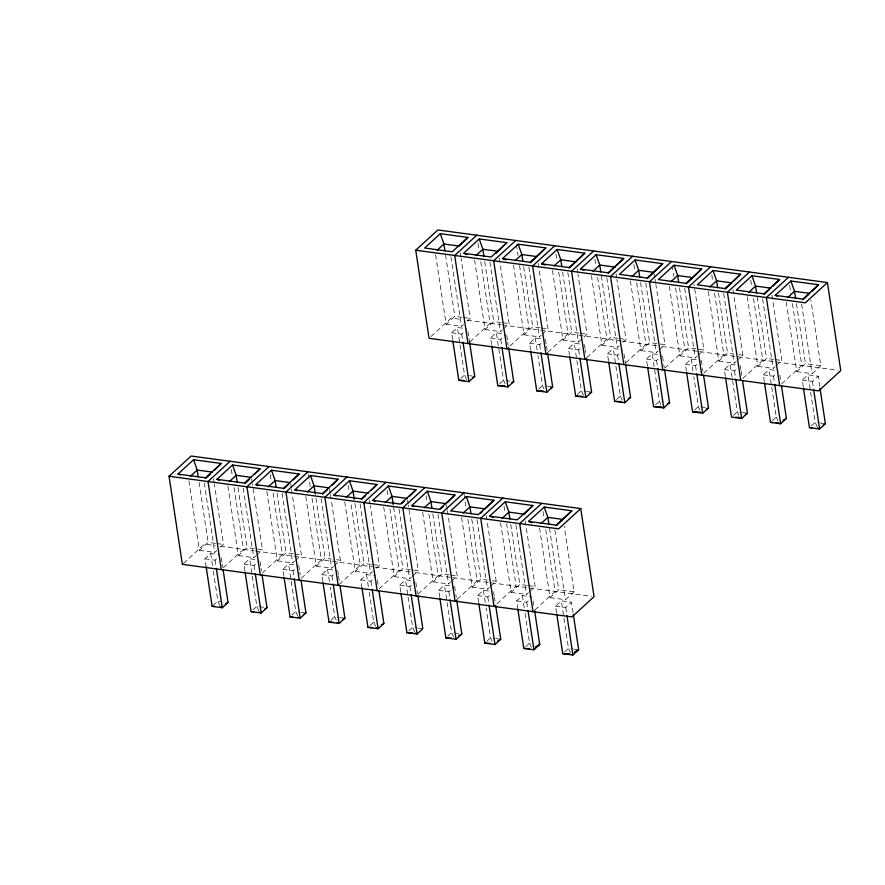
<?xml version="1.0" encoding="UTF-8"?>
<svg xmlns="http://www.w3.org/2000/svg" width="885" height="885" viewBox="0 0 885 885"><rect width="100%" height="100%" fill="white"/><g stroke="black" fill="none" stroke-linecap="round" stroke-linejoin="round"><path stroke-width="0.66" stroke-dasharray="4.42 3.32" d="M183.361 563.435L204.468 544.109L215.21 545.558M431.061 336.466L451.162 318.058L461.904 319.507M188.914 480.765L199.446 550.348L208.141 542.372L215.807 543.412M435.608 254.714L446.14 324.297L454.835 316.321L462.512 317.361M206.161 566.964L204.922 558.811L210.696 553.534L219.591 554.729M452.644 339.552L451.615 332.771L457.39 327.483L466.284 328.678M199.446 550.348L214.778 552.417L216.714 550.647M220.575 547.107L223.485 544.441L214.402 484.405M446.14 324.297L461.472 326.366L463.408 324.596M467.28 321.056L470.178 318.39L461.096 258.365M204.922 558.811L215.088 560.183L219.9 555.78M451.615 332.771L461.782 334.143L466.594 329.74M223.33 567.772L243.419 549.364L233.994 487.027M470.023 341.721L490.113 323.313L480.688 260.975M227.876 486.02L238.397 555.603L247.103 547.627L262.436 549.707L252.535 484.206M474.57 259.969L485.091 329.552L493.797 321.587L501.463 322.616M244.913 570.858L243.884 564.077L249.647 558.789L258.542 559.995M491.606 344.818L490.578 338.026L496.352 332.738L505.247 333.944M238.397 555.603L253.741 557.672L255.677 555.902M256.639 555.017L262.436 549.707M485.091 329.552L500.434 331.621L502.37 329.851M503.333 328.966L509.129 323.656L500.058 263.619M243.884 564.077L254.05 565.449L258.851 561.046M490.578 338.026L500.744 339.397L505.556 334.995M213.075 605.462L217.876 601.059L221.692 601.568M460.731 378.526L464.57 375.008L468.386 375.517M262.292 573.026L282.381 554.618L272.956 492.281M509.992 346.057L529.075 328.567L519.44 264.88M266.839 491.275L277.359 560.858L286.065 552.893L293.731 553.922M513.532 265.223L524.053 334.818L532.759 326.842L540.425 327.87M283.875 576.124L282.846 569.332L288.61 564.044L297.504 565.249M530.569 350.073L529.54 343.28L535.303 337.993L544.198 339.198M277.359 560.858L292.692 562.937L294.628 561.156M295.601 560.271L301.398 554.961L292.315 494.925M524.053 334.818L539.396 336.886L541.321 335.116M542.295 334.231L548.092 328.91L538.191 263.42M282.846 569.332L293.012 570.703L294.937 568.944M529.54 343.28L539.706 344.652L541.631 342.893M252.988 609.842L256.838 606.313L267.005 607.685M499.693 383.791L503.532 380.262L509.893 381.125M301.243 578.292L321.344 559.873L311.708 496.186M547.948 352.241L568.037 333.833L558.612 271.485M305.79 496.529L316.321 566.123L325.016 558.147L331.41 559.01M552.494 270.489L563.015 340.072L571.71 332.096L579.387 333.136M322.826 581.379L321.797 574.586L327.572 569.309L336.466 570.504M569.52 355.327L568.502 348.535L574.265 343.258L583.16 344.453M316.321 566.123L331.654 568.192L333.59 566.422M334.552 565.537L340.36 560.216L331.278 500.18M563.015 340.072L578.347 342.141L587.054 334.165L577.971 274.129M321.797 574.586L331.963 575.958L333.888 574.199M568.502 348.535L578.668 349.907L580.582 348.148M291.95 615.097L295.8 611.568L299.606 612.088M538.644 389.046L542.494 385.517L546.31 386.037M339.198 584.465L360.295 565.139L350.869 502.802M586.899 357.496L606.999 339.088L597.563 276.751M344.752 501.795L355.272 571.378L363.978 563.402L371.645 564.442M591.445 275.744L601.977 345.327L610.672 337.351L618.338 338.391M361.998 587.994L360.759 579.852L366.534 574.564L375.428 575.759M608.482 360.582L607.453 353.801L613.228 348.513L622.122 349.719M355.272 571.378L370.616 573.447L372.552 571.677M376.413 568.137L379.322 565.471L370.24 505.435M601.977 345.327L617.31 347.396L619.246 345.626M623.106 342.086L626.016 339.431L616.933 279.394M360.759 579.852L370.926 581.224L375.738 576.81M607.453 353.801L617.619 355.173L622.432 350.77M330.913 620.352L334.762 616.834L338.568 617.343M577.606 394.301L581.456 390.783L585.262 391.292M379.167 588.802L399.257 570.394L389.831 508.056M625.861 362.75L645.95 344.342L636.525 282.005M383.714 507.05L394.234 576.633L402.94 568.657L418.273 570.736L408.372 505.235M630.408 280.999L640.928 350.582L649.634 342.617L664.967 344.685L655.896 284.649M400.75 591.899L399.721 585.107L405.485 579.819L414.379 581.025M647.444 365.848L646.415 359.056L652.179 353.768L661.084 354.974M394.234 576.633L409.578 578.702L411.503 576.931M412.476 576.047L418.273 570.736M640.928 350.582L656.272 352.661L658.208 350.88M659.17 349.995L664.967 344.685M399.721 585.107L409.888 586.478L414.689 582.076M646.415 359.056L656.582 360.427L661.394 356.024M369.875 625.606L373.713 622.089L369.2 592.209M616.568 399.566L620.407 396.037L613.228 348.513M418.129 594.056L438.219 575.648L428.794 513.311M664.823 368.016L684.913 349.597L675.277 285.91M422.676 512.304L433.196 581.887L441.892 573.922L449.569 574.951M669.37 286.264L679.89 355.847L688.596 347.871L703.929 349.94L694.028 284.45M439.701 597.154L438.683 590.361L444.447 585.073L453.341 586.279M686.406 371.103L685.377 364.31L691.141 359.033L700.035 360.228M433.196 581.887L448.529 583.967L450.465 582.186M451.438 581.301L457.235 575.991L448.153 515.955M679.89 355.847L695.234 357.916L697.159 356.146M698.132 355.261L703.929 349.94M438.683 590.361L448.85 591.733L453.651 587.33M685.377 364.31L695.544 365.682L700.345 361.279M408.826 630.872L412.675 627.343L416.492 627.863M655.531 404.821L659.369 401.292L663.186 401.812M457.08 599.322L477.181 580.914L467.545 517.216M703.785 373.271L723.875 354.863L714.449 292.526M461.627 517.57L472.159 587.153L480.854 579.177L487.248 580.04M708.321 291.519L718.852 361.102L727.547 353.126L733.942 353.989M478.663 602.408L477.634 595.616L483.409 590.339L492.303 591.534M725.357 376.357L724.339 369.576L730.103 364.288L738.997 365.483M472.159 587.153L487.491 589.222L489.427 587.452M490.39 586.567L496.197 581.246L487.115 521.21M718.852 361.102L734.185 363.171L736.121 361.401M737.083 360.516L742.891 355.195L733.809 295.17M477.634 595.616L487.801 596.988L489.726 595.229M724.339 369.576L734.506 370.948L736.42 369.178M447.788 636.127L451.638 632.598L460.532 633.804M694.482 410.076L698.331 406.558L707.226 407.753M497.049 603.658L516.132 586.169L506.707 523.832M742.736 378.526L762.837 360.118L753.4 297.78M500.589 522.825L511.11 592.408L519.816 584.432L527.482 585.472M747.283 296.774L757.814 366.357L766.51 358.392L774.176 359.421M517.825 609.024L516.597 600.882L522.36 595.594L531.265 596.789M764.319 381.623L763.29 374.831L769.065 369.543L777.959 370.749M511.11 592.408L526.453 594.477L528.389 592.707M529.352 591.822L535.148 586.501L526.077 526.475M757.814 366.357L773.147 368.425L775.083 366.655M776.045 365.77L781.853 360.46L772.771 300.424M516.597 600.882L526.763 602.254L531.575 597.851M763.29 374.831L773.457 376.202L778.269 371.8M486.75 641.382L490.589 637.864L494.405 638.373M733.444 415.33L737.293 411.813L741.099 412.322M535.005 609.831L555.094 591.423L545.669 529.086M781.698 383.791L801.788 365.372L792.363 303.035M539.551 528.079L550.072 597.663L558.778 589.698L574.111 591.766L564.21 526.265M786.245 302.028L796.765 371.623L805.472 363.647L820.804 365.715L810.903 300.225M556.588 612.929L555.559 606.136L561.322 600.849L571.489 602.22L573.137 613.084M803.281 386.878L802.253 380.085L808.016 374.798L818.183 376.169L819.831 387.033M550.072 597.663L565.415 599.731L574.111 591.766M796.765 371.623L812.109 373.691L820.804 365.715M555.559 606.136L565.725 607.508L571.489 602.22M802.253 380.085L812.419 381.457L818.183 376.169M525.712 646.636L529.551 643.118L525.037 613.25M772.406 420.596L776.245 417.067L769.065 369.543M564.663 651.902L568.513 648.373L572.329 648.893M811.357 425.851L815.207 422.322L819.023 422.842M463.784 317.538L470.178 318.39M502.746 322.793L509.129 323.656M541.708 328.047L548.092 328.91M580.66 333.302L587.054 334.165M619.622 338.568L626.016 339.431M739.052 354.686L742.891 355.195M775.459 359.598L781.853 360.46M467.28 320.237L500.866 324.762M502.204 324.95L620.429 340.902M621.768 341.079L656.703 345.792M662.08 346.522L698.342 351.411M699.692 351.599L838.062 370.273M469.658 375.694L472.203 376.036M547.572 386.214L552.66 386.9M586.534 391.469L591.622 392.155M742.371 412.498L747.46 413.184M820.295 423.008L824.101 423.528M217.09 543.578L223.485 544.441M295.004 554.098L301.398 554.961M336.521 559.696L340.36 560.216M372.928 564.608L379.322 565.471M450.841 575.128L457.235 575.991M492.359 580.726L496.197 581.246M528.765 585.638L535.148 586.501M220.586 546.277L254.172 550.813M255.511 550.99L373.735 566.953M375.074 567.13L410.009 571.843M415.375 572.573L451.649 577.462M452.998 577.651L591.368 596.324M300.878 612.254L305.967 612.94M339.84 617.52L344.929 618.206M417.753 628.029L422.842 628.715M495.677 638.55L500.755 639.236M573.591 649.059L578.679 649.745M817.209 426.847L815.207 422.322L808.016 374.798M776.245 417.067L778.247 421.581M738.787 415.198L737.293 411.813L730.103 364.288M699.825 409.943L698.331 406.558L693.807 376.678M660.874 404.677L659.369 401.292L652.179 353.768M620.407 396.037L622.409 400.551M583.447 395.296L581.456 390.783L574.265 343.258M543.987 388.913L542.494 385.517L537.98 355.648M505.036 383.647L503.532 380.262L496.352 332.738M466.572 379.521L464.57 375.008L457.39 327.483M570.504 652.887L568.513 648.373L561.322 600.849M529.551 643.118L531.553 647.632M492.093 641.249L490.589 637.864L486.075 607.984M453.629 637.123L451.638 632.598L444.447 585.073M414.678 631.857L412.675 627.343L405.485 579.819M373.713 622.089L375.716 626.602M336.256 620.219L334.762 616.834L330.238 586.954M297.791 616.093L295.8 611.568L288.61 564.044M258.84 610.827L256.838 606.313L249.647 558.789M219.878 605.572L217.876 601.059L213.362 571.179M801.578 304.097L812.109 373.691M812.419 381.457L813.448 388.249M796.389 303.61L805.472 363.647M789.697 285.424L790.924 293.555M771.941 294.959L772.561 299.053M779.84 374.986L780.869 381.778M762.627 298.842L773.147 368.425M773.457 376.202L774.486 382.995M757.228 296.984L766.51 358.392M750.734 280.158L751.763 286.939M732.99 289.705L733.599 293.798M740.269 365.66L740.889 369.731M741.088 371.092L741.707 375.163M723.664 293.588L734.185 363.171M734.506 370.948L735.524 377.729M718.476 293.09L727.547 353.126M711.783 274.903L712.602 280.324M701.307 360.405L702.336 367.187M702.546 368.547L702.956 371.269M684.702 288.333L695.234 357.916M695.544 365.682L696.572 372.474M691.141 359.033L692.988 371.246M679.514 287.835L688.596 347.871M672.202 265.577L673.85 276.419M654.236 273.731L654.856 277.824M655.066 279.195L655.685 283.288M662.555 356.5L663.584 363.292M663.783 364.653L664.204 367.363M645.751 283.067L656.272 352.661M656.582 360.427L657.61 367.22M640.552 282.58L649.634 342.617M633.859 264.383L634.888 271.164M616.104 273.93L616.723 278.023M624.002 353.956L624.832 359.387M625.031 360.748L625.441 363.458M606.789 277.813L617.31 347.396M617.619 355.173L618.648 361.954M601.391 275.954L610.672 337.351M594.908 259.128L595.926 265.909M577.153 268.675L577.772 272.768M584.432 344.63L585.051 348.701M585.25 350.062L585.66 352.772M567.827 272.558L578.347 342.141M578.668 349.907L579.686 356.699M562.639 272.06L571.71 332.096M555.946 253.873L556.765 259.294M545.47 339.364L546.299 344.796M546.499 346.157L547.118 350.228M528.865 267.303L539.396 336.886M539.706 344.652L540.735 351.445M535.303 337.993L537.151 350.217M523.677 266.805L532.759 326.842M516.364 244.548L518.013 255.389M554.884 530.148L565.415 599.731M565.725 607.508L566.754 614.301M549.485 528.29L558.778 589.698M543.003 511.464L544.032 518.245M499.228 258.166L499.848 262.259M506.718 335.47L507.536 340.902M507.747 342.263L508.156 344.973M489.914 262.037L500.434 331.621M500.744 339.397L501.773 346.19M525.247 521.011L525.867 525.104M484.714 261.551L493.797 321.587M533.146 601.037L533.766 605.108M478.022 243.353L479.05 250.134M515.933 524.894L526.453 594.477M526.763 602.254L527.792 609.035M522.36 595.594L524.219 607.818M510.733 524.396L519.816 584.432M504.041 506.209L504.859 511.63M460.266 252.9L460.886 256.993M467.966 331.565L468.784 336.997M468.995 338.358L469.603 342.429M450.952 256.783L461.472 326.366M461.782 334.143L462.811 340.924M486.285 515.756L486.905 519.849M445.553 254.924L454.835 316.321M493.576 591.711L494.184 595.782M494.394 597.143L495.014 601.214M476.971 519.639L487.491 589.222M487.801 596.988L488.83 603.78M483.409 590.339L485.257 602.552M471.771 519.141L480.854 579.177M464.061 494.173L466.107 507.724M446.505 505.036L447.124 509.129M447.334 510.501L447.954 514.594M454.613 586.445L455.642 593.238M455.841 594.598L456.262 597.309M438.009 514.373L448.529 583.967M448.85 591.733L449.868 598.525M432.82 513.886L441.892 573.922M426.127 495.7L427.145 502.47M407.542 499.782L408.162 503.875M415.861 582.551L416.89 589.344M417.089 590.693L417.499 593.415M399.047 509.118L409.578 578.702M409.888 586.478L410.917 593.271M393.648 507.26L402.94 568.657M387.165 490.434L388.194 497.215M369.41 499.981L370.03 504.074M377.309 580.007L378.138 585.439M360.095 503.864L370.616 573.447M370.926 581.224L371.954 588.005M366.534 574.564L368.381 586.777M354.896 503.366L363.978 563.402M348.203 485.179L349.022 490.6M329.629 489.272L330.249 493.365M330.448 494.726L331.067 498.819M337.738 570.681L338.358 574.752M338.557 576.113L339.375 581.533M321.133 498.609L331.654 568.192M331.963 575.958L332.992 582.75M327.572 569.309L329.419 581.522M315.945 498.111L325.016 558.147M308.434 474.504L310.27 486.695M290.667 484.006L291.287 488.1M291.497 489.471L292.116 493.565M298.776 565.415L299.595 570.847M299.805 572.208L300.214 574.918M282.171 493.343L292.692 562.937M293.012 570.703L294.041 577.496M276.983 492.856L286.065 552.893M270.29 474.659L271.319 481.44M251.705 478.752L252.325 482.845M260.024 561.521L260.843 566.953M261.053 568.303L261.462 571.024M243.209 488.089L253.741 557.672M254.05 565.449L255.079 572.23M238.021 487.602L247.103 547.627M231.328 469.404L232.357 476.185M213.573 478.951L214.192 483.044M221.272 557.616L222.091 563.048M222.301 564.409L222.71 567.119M204.258 482.834L214.778 552.417M215.088 560.183L216.117 566.975M210.696 553.534L212.544 565.747M199.059 482.336L208.141 542.372"/><path stroke-width="1.33" d="M214.469 470.2L221.206 463.463L193.594 459.735L177.929 474.083L180.286 474.957M467.899 237.412L452.235 251.76L424.634 248.032L440.287 233.684L467.899 237.412L459.238 246.085L443.905 244.006L437.135 250.212M254.393 474.493L260.168 468.718L232.556 464.99L216.891 479.338L219.237 480.223M496.264 253.11L506.862 242.667L479.25 238.939L463.585 253.298L491.197 257.015L506.862 242.667M293.344 479.758L299.119 473.973L271.518 470.245L255.853 484.604L258.199 485.478M530.392 262.801L545.824 247.922L518.212 244.205L502.547 258.553L506.076 259.869M332.306 485.013L338.081 479.227L310.469 475.51L294.816 489.859L297.161 490.733M569.354 268.055L584.775 253.187L557.174 249.459L541.509 263.807L545.027 265.124M371.269 490.268L377.043 484.493L349.431 480.765L333.767 495.113L336.123 495.987M608.305 273.31L623.737 258.442L596.125 254.714L580.471 269.062L583.989 270.379M409.268 496.496L416.005 489.748L388.393 486.02L372.729 500.368L375.074 501.253M655 271.407L662.699 263.697L635.087 259.969L619.423 274.328L647.035 278.045L662.699 263.697M447.257 502.713L454.956 495.003L427.355 491.275L411.691 505.634L414.036 506.508M693.962 276.662L701.661 268.952L674.049 265.234L658.385 279.583L685.997 283.311L701.661 268.952M486.219 507.968L493.918 500.257L466.306 496.54L450.653 510.888L478.254 514.616L493.918 500.257M733.875 280.954L740.612 274.217L713.011 270.489L697.347 284.837L724.948 288.565L740.612 274.217M493.133 517.459L489.604 516.143L505.269 501.795L532.881 505.523L524.219 514.196L508.875 512.116L502.116 518.322M772.837 286.22L779.574 279.472L751.962 275.744L736.298 290.092L763.91 293.82L779.574 279.472M556.411 525.646L571.843 510.778L544.231 507.05L528.566 521.409L532.084 522.714M811.799 291.475L818.536 284.727L790.924 280.999L775.26 295.358L777.605 296.232M169.035 476.274L191.138 456.018L580.737 508.598L594.056 596.678L571.953 616.933L182.365 564.353L169.035 476.274L558.634 528.843L580.737 508.598M415.74 250.223L437.832 229.967L827.431 282.547L840.75 370.638L818.647 390.882L429.059 338.313L415.74 250.223L805.328 302.792L827.431 282.547M190.441 476.263L197.2 470.057L212.544 472.125M221.206 463.463L205.541 477.812L177.929 474.083M205.774 478.331L210.608 473.906M230.1 461.273L207.997 481.528L221.316 569.619M476.794 235.222L454.691 255.477L468.021 343.568M229.392 481.517L236.162 475.322L251.506 477.391M476.097 255.466L482.856 249.271L498.2 251.34M260.168 468.718L244.503 483.066L216.891 479.338M244.736 483.586L249.57 479.161M269.062 466.528L246.959 486.783L260.279 574.874M515.756 240.488L493.653 260.732L506.972 348.823M268.354 486.772L275.124 480.577L290.457 482.646M515.048 260.732L521.818 254.526L537.162 256.595M299.119 473.973L283.466 488.321L255.853 484.604M545.824 247.922L530.159 262.281L502.547 258.553M283.698 488.841L288.532 484.416M308.013 471.793L285.921 492.038L299.241 580.129M554.718 245.742L532.615 265.998L545.934 354.077M307.316 492.038L314.087 485.832L329.419 487.901M554.01 265.987L560.78 259.781L576.113 261.849M338.081 479.227L322.417 493.587L294.816 489.859M584.775 253.187L569.11 267.536L541.509 263.807M322.649 494.107L327.483 489.67M346.975 477.048L324.872 497.304L338.203 585.383M593.669 250.997L571.566 271.252L584.897 359.343M223.12 569.84L228.042 602.431L222.279 607.718L212.112 606.336L206.161 566.964M452.854 340.913L458.806 380.296L468.973 381.667L474.747 376.379L469.603 342.429M346.278 497.293L353.038 491.087L368.381 493.155M592.972 271.241L599.742 265.046L615.075 267.115M377.043 484.493L361.379 498.841L333.767 495.113M623.737 258.442L608.072 272.79L580.471 269.062M361.611 499.361L365.483 495.821M385.937 482.303L363.835 502.558L377.154 590.649M632.631 256.252L610.528 276.507L623.848 364.598M262.082 575.095L267.005 607.685L261.241 612.973L251.075 611.601L245.112 572.219M491.817 346.168L497.768 385.55L507.935 386.922L513.698 381.634L508.565 347.694M385.229 502.547L392 496.352L407.343 498.421M631.934 276.496L638.693 270.301L654.037 272.37L647.267 278.576M416.005 489.748L400.341 504.096L372.729 500.368M401.536 503.731L404.434 501.076M424.9 487.558L402.797 507.813L416.116 595.904M671.593 261.517L649.49 281.762L662.81 369.853M301.033 580.35L305.967 612.94L300.192 618.228L290.026 616.856L284.074 577.474M530.768 351.433L536.73 390.805L546.897 392.177L552.66 386.9L547.527 352.949M424.192 507.802L430.962 501.607L446.294 503.676M670.885 281.762L677.656 275.556L692.999 277.625L686.229 283.831M454.956 495.003L439.303 509.362L411.691 505.634M440.498 508.986L443.396 506.331M463.851 492.823L441.748 513.068L455.078 601.158M710.555 266.772L688.453 287.028L701.772 375.107M339.995 585.616L344.929 618.206L339.154 623.482L328.988 622.111L323.036 582.739M569.73 356.688L575.681 396.06L585.848 397.442L591.622 392.155L586.489 358.204M463.154 513.068L469.924 506.862L485.257 508.93M709.847 287.017L716.618 280.81L731.95 282.879M480.422 513.366L482.358 511.596M725.18 289.085L730.988 283.775M502.813 498.078L480.71 518.333L494.029 606.413M749.506 272.027L727.404 292.282L740.734 380.373M378.957 590.87L383.88 623.46L378.116 628.748L367.95 627.376L361.998 587.994M608.692 361.943L614.644 401.325L624.81 402.697L630.574 397.409L625.651 364.819M748.81 292.271L755.569 286.076L770.912 288.145M532.881 505.523L517.216 519.871L489.604 516.143M764.142 294.34L769.95 289.03M541.775 503.333L519.672 523.588L532.991 611.679M788.469 277.282L766.366 297.537L779.685 385.628M647.643 367.198L653.606 406.58L663.772 407.952L669.536 402.664L664.613 370.074M541.067 523.577L547.837 517.382L563.181 519.451M787.761 297.526L794.531 291.331L809.875 293.4M571.843 510.778L556.178 525.126L528.566 521.409M818.536 284.727L802.872 299.086L775.26 295.358M803.104 299.606L808.901 294.285M439.911 598.514L445.863 637.886L456.029 639.258L461.804 633.97L456.671 600.03M686.605 372.463L692.568 411.835L702.734 413.206L708.498 407.93L703.564 375.34M478.873 603.769L484.825 643.141L494.992 644.512L500.755 639.236L495.622 605.285M742.526 380.594L747.46 413.184L741.685 418.472L731.519 417.101L725.567 377.718M517.825 609.024L523.787 648.406L533.954 649.778L539.717 644.49L534.584 610.539M781.488 385.849L786.411 418.439L780.647 423.727L770.481 422.355L764.529 382.973M556.787 614.278L562.749 653.661L572.916 655.033L578.679 649.745L573.336 614.444M820.03 388.393L825.373 423.694L819.61 428.982L809.443 427.61L803.48 388.238M472.546 377.596L474.747 376.379M511.508 382.862L513.698 381.634M550.47 388.117L552.66 386.9M589.432 393.371L591.622 392.155M225.852 603.647L228.042 602.431M628.383 398.626L630.574 397.409M264.814 608.902L267.005 607.685M667.345 403.892L669.536 402.664M303.776 614.168L305.967 612.94M706.307 409.147L708.498 407.93M342.727 619.423L344.929 618.206M745.27 414.401L747.46 413.184M381.689 624.677L383.88 623.46M783.125 420.275L786.411 418.439M823.183 424.922L825.373 423.694M458.519 635.806L461.804 633.97M497.47 641.061L500.755 639.236M535.337 646.935L539.717 644.49M574.299 652.19L578.679 649.745M458.806 380.296L464.315 380.528M497.768 385.55L504.649 385.849M536.73 390.805L543.611 391.104M575.681 396.06L582.573 396.369M614.644 401.325L621.535 401.624M653.606 406.58L661.869 406.945M692.568 411.835L700.832 412.2M735.656 417.277L739.783 417.454L741.685 418.472L735.734 379.09M770.481 422.355L773.236 422.477M775.99 422.599L780.647 423.727L774.696 384.344M809.443 427.61L812.198 427.732M212.112 606.336L214.867 606.457M251.075 611.601L253.829 611.723M290.026 616.856L292.78 616.978M328.988 622.111L333.125 622.299M367.95 627.376L372.076 627.553M400.949 593.249L406.912 632.631L412.421 632.875M445.863 637.886L451.372 638.129M484.825 643.141L490.334 643.384M523.787 648.406L529.296 648.639M562.749 653.661L569.63 653.96M406.912 632.631L417.078 634.003L422.842 628.715L417.908 596.125M464.758 253.73L467.114 254.614M817.707 427.975L819.61 428.982L813.647 389.61M415.176 632.985L417.078 634.003L411.116 594.62M376.213 627.731L378.116 628.748L372.165 589.366M337.251 622.476L339.154 623.482L333.202 584.111M298.289 617.221L300.192 618.228L294.24 578.845M259.338 611.955L261.241 612.973L255.278 573.591M220.376 606.701L222.279 607.718L216.327 568.336M790.924 280.999L794.531 291.331L795.56 298.156M751.962 275.744L755.569 286.076L756.609 292.891M713.011 270.489L716.618 280.81L717.646 287.636M674.049 265.234L677.656 275.556L678.684 282.381M635.087 259.969L638.693 270.301L639.733 277.127M596.125 254.714L599.742 265.046L600.771 271.861M557.174 249.459L560.78 259.781L561.809 266.606M518.212 244.205L521.818 254.526L522.847 261.352M479.25 238.939L482.856 249.271L483.896 256.086M544.231 507.05L547.837 517.382L548.866 524.197M440.287 233.684L443.905 244.006L444.934 250.831M505.269 501.795L508.875 512.116L509.915 518.942M466.306 496.54L469.924 506.862L470.953 513.687M427.355 491.275L430.962 501.607L431.991 508.433M388.393 486.02L392 496.352L393.239 504.538M349.431 480.765L353.038 491.087L354.277 499.273M310.469 475.51L314.087 485.832L315.326 494.018M271.518 470.245L275.124 480.577L276.153 487.392M232.556 464.99L236.162 475.322L237.191 482.137M193.594 459.735L197.2 470.057L198.24 476.882M696.772 373.835L702.734 413.206M657.809 368.569L663.772 407.952M618.858 363.315L624.81 402.697M579.896 358.06L585.848 397.442M540.934 352.805L546.897 392.177M566.953 615.65L572.916 655.033M501.983 347.54L507.935 386.922M528.002 610.396L533.954 649.778M463.021 342.285L468.973 381.667M489.04 605.141L494.992 644.512M450.078 599.886L456.029 639.258"/></g></svg>
